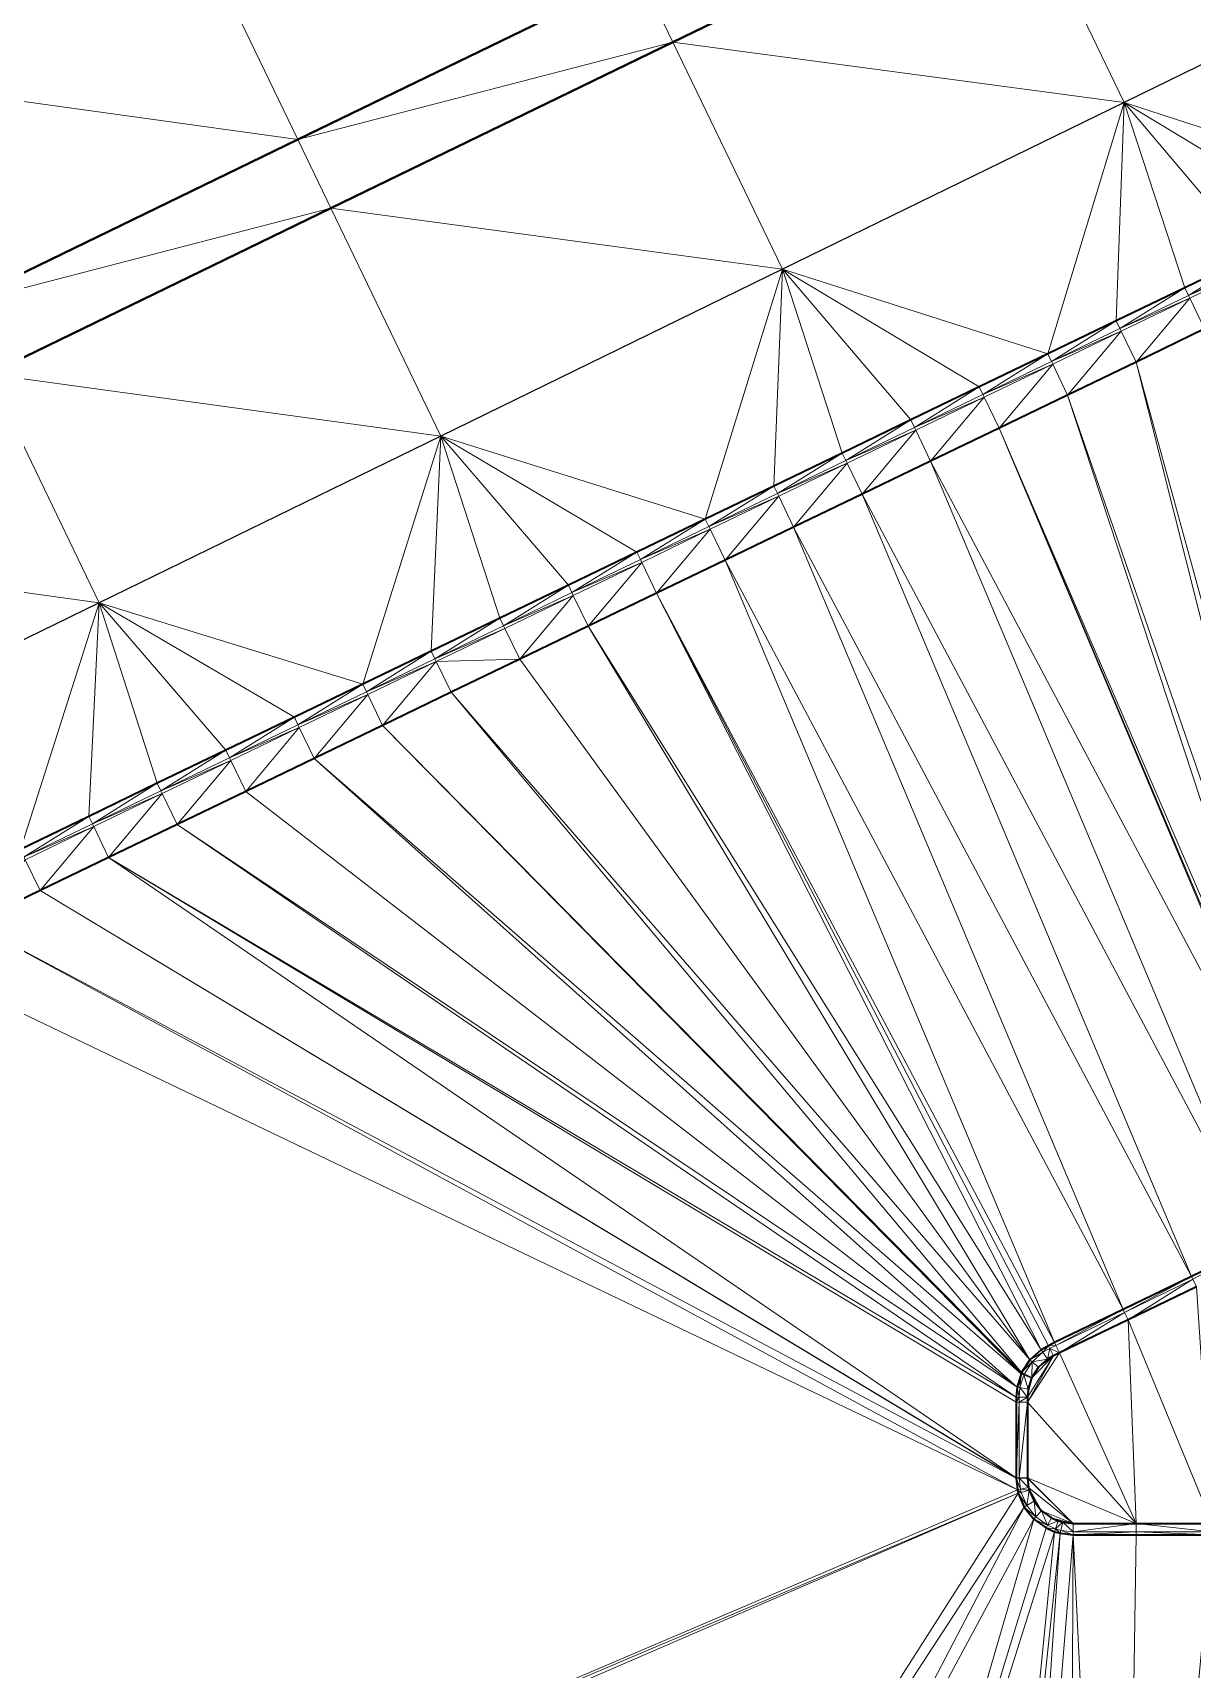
# Model space of a CAD drawing. Header units: metres. Extents: x 246428 to 246884, y 7418966 to 7419490.
# Drawn here: x 246635.7 to 246650.95, y 7419399.29 to 7419420.81 of the extents above; entities that cross this region are included whole.
import ezdxf

# ---------------------------------------------------------------- set-up
doc = ezdxf.new("R2010")
doc.units = ezdxf.units.M
doc.linetypes.add('blank name', pattern=[0])
doc.linetypes.add('HIDDEN', pattern=[9.525, 6.35, -3.175])
doc.layers.add('_12D_UNMAPPED', color=7, linetype='Continuous')
doc.layers.add('BATTER', color=250, linetype='HIDDEN', lineweight=25)
doc.layers.add('DRAINAGE_SWALE', color=7, linetype='CHANNEL_DASHDOT_X4', lineweight=40)
for name, color, linetype, lineweight, true_color in [('KERB_BACK', 7, 'Continuous', 35, 0x5fd2ff), ('KERB_LINE', 7, 'Continuous', 18, 0xb9b9b9), ('KERB_LIP', 7, 'Continuous', 35, 0x5fd2ff), ('KERB_TOP', 7, 'Continuous', 18, 0xb9b9b9)]:
    doc.layers.add(name, color=color, linetype=linetype, lineweight=lineweight, true_color=true_color)
doc.styles.get("Standard").update_dxf_attribs({"font": 'romans.shx', "width": 0.65})
doc.linetypes.add('CHANNEL_DASHDOT_X4', pattern='A,6,-1,1,-1,0.004,[">",Standard,S=4,R=0,X=0,Y=-1.7144],0.004,1,-1,6,-1,1,-1', length=20.008)

msp = doc.modelspace()

# ---------------------------------------------------------------- linework, layer by layer
at = {"layer": '_12D_UNMAPPED', "color": 3, "linetype": 'blank name', "lineweight": 0}
for points in [[(246522.217, 7419399.816, 31.478), (246641.933, 7419447.013, 33.763), (246641.933, 7419447.013, 33.763)], [(246632.8, 7419421.128, 33.545), (246637.304, 7419423.3, 33.62), (246633.235, 7419420.227, 33.535)], [(246637.304, 7419423.3, 33.62), (246637.738, 7419422.399, 33.61), (246633.235, 7419420.227, 33.535)], [(246643.682, 7419421.584, 32.856), (246648.615, 7419422.866, 32.954), (246644.117, 7419420.683, 32.876)], [(246644.117, 7419420.683, 32.876), (246648.615, 7419422.866, 32.954), (246650.05, 7419419.89, 33.78)], [(246648.615, 7419422.866, 32.954), (246654.067, 7419421.851, 33.848), (246650.05, 7419419.89, 33.78)], [(246633.235, 7419420.227, 33.535), (246637.738, 7419422.399, 33.61), (246639.184, 7419419.401, 32.778)], [(246639.184, 7419419.401, 32.778), (246637.738, 7419422.399, 33.61), (246643.682, 7419421.584, 32.856)], [(246654.067, 7419421.851, 33.848), (246653.549, 7419418.755, 33.92), (246650.05, 7419419.89, 33.78)], [(246639.184, 7419419.401, 32.778), (246643.682, 7419421.584, 32.856), (246644.117, 7419420.683, 32.876)], [(246639.618, 7419418.501, 32.798), (246639.184, 7419419.401, 32.778), (246644.117, 7419420.683, 32.876)], [(246639.618, 7419418.501, 32.798), (246644.117, 7419420.683, 32.876), (246645.557, 7419417.697, 33.705)], [(246644.117, 7419420.683, 32.876), (246650.05, 7419419.89, 33.78), (246645.557, 7419417.697, 33.705)], [(246633.235, 7419420.227, 33.535), (246639.184, 7419419.401, 32.778), (246634.686, 7419417.219, 32.7)], [(246650.05, 7419419.89, 33.78), (246649.046, 7419416.584, 33.86), (246645.557, 7419417.697, 33.705)], [(246649.947, 7419417.018, 33.872), (246649.046, 7419416.584, 33.86), (246650.05, 7419419.89, 33.78)], [(246650.847, 7419417.452, 33.884), (246649.947, 7419417.018, 33.872), (246650.05, 7419419.89, 33.78)], [(246651.748, 7419417.887, 33.896), (246650.847, 7419417.452, 33.884), (246650.05, 7419419.89, 33.78)], [(246653.549, 7419418.755, 33.92), (246652.649, 7419418.321, 33.908), (246650.05, 7419419.89, 33.78)], [(246652.649, 7419418.321, 33.908), (246651.748, 7419417.887, 33.896), (246650.05, 7419419.89, 33.78)], [(246634.686, 7419417.219, 32.7), (246639.184, 7419419.401, 32.778), (246639.618, 7419418.501, 32.798)], [(246634.686, 7419417.219, 32.7), (246639.618, 7419418.501, 32.798), (246635.12, 7419416.318, 32.72)], [(246635.12, 7419416.318, 32.72), (246639.618, 7419418.501, 32.798), (246641.064, 7419415.503, 33.63)], [(246641.064, 7419415.503, 33.63), (246639.618, 7419418.501, 32.798), (246645.557, 7419417.697, 33.705)], [(246651.748, 7419417.887, 33.896), (246650.895, 7419417.353, 33.884), (246650.847, 7419417.452, 33.884)], [(246651.796, 7419417.788, 33.896), (246650.895, 7419417.353, 33.884), (246651.748, 7419417.887, 33.896)], [(246651.796, 7419417.788, 33.896), (246651.813, 7419417.752, 33.746), (246650.895, 7419417.353, 33.884)], [(246651.813, 7419417.752, 33.746), (246650.912, 7419417.317, 33.734), (246650.895, 7419417.353, 33.884)], [(246651.813, 7419417.752, 33.746), (246651.108, 7419416.912, 33.759), (246650.912, 7419417.317, 33.734)], [(246644.542, 7419414.412, 33.799), (246641.064, 7419415.503, 33.63), (246645.557, 7419417.697, 33.705)], [(246645.443, 7419414.846, 33.811), (246644.542, 7419414.412, 33.799), (246645.557, 7419417.697, 33.705)], [(246646.344, 7419415.28, 33.823), (246645.443, 7419414.846, 33.811), (246645.557, 7419417.697, 33.705)], [(246647.244, 7419415.715, 33.835), (246646.344, 7419415.28, 33.823), (246645.557, 7419417.697, 33.705)], [(246649.046, 7419416.584, 33.86), (246648.145, 7419416.149, 33.848), (246645.557, 7419417.697, 33.705)], [(246648.145, 7419416.149, 33.848), (246647.244, 7419415.715, 33.835), (246645.557, 7419417.697, 33.705)], [(246650.847, 7419417.452, 33.884), (246649.994, 7419416.919, 33.872), (246649.947, 7419417.018, 33.872)], [(246650.895, 7419417.353, 33.884), (246649.994, 7419416.919, 33.872), (246650.847, 7419417.452, 33.884)], [(246650.895, 7419417.353, 33.884), (246650.912, 7419417.317, 33.734), (246649.994, 7419416.919, 33.872)], [(246650.912, 7419417.317, 33.734), (246650.012, 7419416.883, 33.722), (246649.994, 7419416.919, 33.872)], [(246650.912, 7419417.317, 33.734), (246650.207, 7419416.477, 33.747), (246650.012, 7419416.883, 33.722)], [(246651.108, 7419416.912, 33.759), (246650.207, 7419416.477, 33.747), (246650.912, 7419417.317, 33.734)], [(246649.947, 7419417.018, 33.872), (246649.094, 7419416.484, 33.86), (246649.046, 7419416.584, 33.86)], [(246649.994, 7419416.919, 33.872), (246649.094, 7419416.484, 33.86), (246649.947, 7419417.018, 33.872)], [(246649.994, 7419416.919, 33.872), (246650.012, 7419416.883, 33.722), (246649.094, 7419416.484, 33.86)], [(246650.012, 7419416.883, 33.722), (246649.111, 7419416.448, 33.71), (246649.094, 7419416.484, 33.86)], [(246650.012, 7419416.883, 33.722), (246649.306, 7419416.043, 33.735), (246649.111, 7419416.448, 33.71)], [(246650.207, 7419416.477, 33.747), (246649.306, 7419416.043, 33.735), (246650.012, 7419416.883, 33.722)], [(246651.108, 7419416.912, 33.759), (246653.246, 7419405.401, 33.914), (246650.207, 7419416.477, 33.747)], [(246649.046, 7419416.584, 33.86), (246648.193, 7419416.05, 33.848), (246648.145, 7419416.149, 33.848)], [(246649.094, 7419416.484, 33.86), (246648.193, 7419416.05, 33.848), (246649.046, 7419416.584, 33.86)], [(246649.094, 7419416.484, 33.86), (246649.111, 7419416.448, 33.71), (246648.193, 7419416.05, 33.848)], [(246649.111, 7419416.448, 33.71), (246648.21, 7419416.014, 33.698), (246648.193, 7419416.05, 33.848)], [(246649.111, 7419416.448, 33.71), (246648.406, 7419415.609, 33.723), (246648.21, 7419416.014, 33.698)], [(246649.306, 7419416.043, 33.735), (246648.406, 7419415.609, 33.723), (246649.111, 7419416.448, 33.71)], [(246650.207, 7419416.477, 33.747), (246652.997, 7419405.399, 33.909), (246649.306, 7419416.043, 33.735)], [(246653.246, 7419405.401, 33.914), (246652.997, 7419405.399, 33.909), (246650.207, 7419416.477, 33.747)], [(246630.622, 7419414.135, 32.642), (246635.12, 7419416.318, 32.72), (246636.571, 7419413.309, 33.555)], [(246635.12, 7419416.318, 32.72), (246641.064, 7419415.503, 33.63), (246636.571, 7419413.309, 33.555)], [(246648.145, 7419416.149, 33.848), (246647.292, 7419415.616, 33.835), (246647.244, 7419415.715, 33.835)], [(246648.193, 7419416.05, 33.848), (246647.292, 7419415.616, 33.835), (246648.145, 7419416.149, 33.848)], [(246648.193, 7419416.05, 33.848), (246648.21, 7419416.014, 33.698), (246647.292, 7419415.616, 33.835)], [(246648.21, 7419416.014, 33.698), (246647.309, 7419415.58, 33.685), (246647.292, 7419415.616, 33.835)], [(246648.21, 7419416.014, 33.698), (246647.505, 7419415.174, 33.71), (246647.309, 7419415.58, 33.685)], [(246648.406, 7419415.609, 33.723), (246647.505, 7419415.174, 33.71), (246648.21, 7419416.014, 33.698)], [(246649.306, 7419416.043, 33.735), (246652.821, 7419405.354, 33.906), (246648.406, 7419415.609, 33.723)], [(246652.997, 7419405.399, 33.909), (246652.821, 7419405.354, 33.906), (246649.306, 7419416.043, 33.735)], [(246647.244, 7419415.715, 33.835), (246646.391, 7419415.181, 33.823), (246646.344, 7419415.28, 33.823)], [(246647.292, 7419415.616, 33.835), (246646.391, 7419415.181, 33.823), (246647.244, 7419415.715, 33.835)], [(246647.292, 7419415.616, 33.835), (246647.309, 7419415.58, 33.685), (246646.391, 7419415.181, 33.823)], [(246647.309, 7419415.58, 33.685), (246646.409, 7419415.145, 33.673), (246646.391, 7419415.181, 33.823)], [(246647.309, 7419415.58, 33.685), (246646.604, 7419414.74, 33.698), (246646.409, 7419415.145, 33.673)], [(246647.505, 7419415.174, 33.71), (246646.604, 7419414.74, 33.698), (246647.309, 7419415.58, 33.685)], [(246648.406, 7419415.609, 33.723), (246652.739, 7419405.319, 33.905), (246647.505, 7419415.174, 33.71)], [(246652.758, 7419405.328, 33.905), (246652.739, 7419405.319, 33.905), (246648.406, 7419415.609, 33.723)], [(246652.821, 7419405.354, 33.906), (246652.758, 7419405.328, 33.905), (246648.406, 7419415.609, 33.723)], [(246641.064, 7419415.503, 33.63), (246640.038, 7419412.24, 33.739), (246636.571, 7419413.309, 33.555)], [(246640.939, 7419412.674, 33.751), (246640.038, 7419412.24, 33.739), (246641.064, 7419415.503, 33.63)], [(246640.939, 7419412.674, 33.751), (246641.064, 7419415.503, 33.63), (246641.84, 7419413.109, 33.763)], [(246641.064, 7419415.503, 33.63), (246642.741, 7419413.543, 33.775), (246641.84, 7419413.109, 33.763)], [(246641.064, 7419415.503, 33.63), (246644.542, 7419414.412, 33.799), (246643.641, 7419413.977, 33.787)], [(246641.064, 7419415.503, 33.63), (246643.641, 7419413.977, 33.787), (246642.741, 7419413.543, 33.775)], [(246646.344, 7419415.28, 33.823), (246645.491, 7419414.747, 33.811), (246645.443, 7419414.846, 33.811)], [(246646.391, 7419415.181, 33.823), (246645.491, 7419414.747, 33.811), (246646.344, 7419415.28, 33.823)], [(246646.391, 7419415.181, 33.823), (246646.409, 7419415.145, 33.673), (246645.491, 7419414.747, 33.811)], [(246646.409, 7419415.145, 33.673), (246645.508, 7419414.711, 33.661), (246645.491, 7419414.747, 33.811)], [(246646.409, 7419415.145, 33.673), (246645.703, 7419414.306, 33.686), (246645.508, 7419414.711, 33.661)], [(246646.604, 7419414.74, 33.698), (246645.703, 7419414.306, 33.686), (246646.409, 7419415.145, 33.673)], [(246647.505, 7419415.174, 33.71), (246651.838, 7419404.885, 33.893), (246646.604, 7419414.74, 33.698)], [(246652.739, 7419405.319, 33.905), (246651.838, 7419404.885, 33.893), (246647.505, 7419415.174, 33.71)], [(246652.739, 7419405.319, 33.905), (246652.739, 7419405.319, 33.905), (246647.505, 7419415.174, 33.71)], [(246645.443, 7419414.846, 33.811), (246644.59, 7419414.313, 33.799), (246644.542, 7419414.412, 33.799)], [(246645.491, 7419414.747, 33.811), (246644.59, 7419414.313, 33.799), (246645.443, 7419414.846, 33.811)], [(246645.491, 7419414.747, 33.811), (246645.508, 7419414.711, 33.661), (246644.59, 7419414.313, 33.799)], [(246645.508, 7419414.711, 33.661), (246644.607, 7419414.277, 33.649), (246644.59, 7419414.313, 33.799)], [(246645.508, 7419414.711, 33.661), (246644.803, 7419413.871, 33.674), (246644.607, 7419414.277, 33.649)], [(246645.703, 7419414.306, 33.686), (246644.803, 7419413.871, 33.674), (246645.508, 7419414.711, 33.661)], [(246646.604, 7419414.74, 33.698), (246650.937, 7419404.451, 33.88), (246645.703, 7419414.306, 33.686)], [(246651.838, 7419404.885, 33.893), (246650.937, 7419404.451, 33.88), (246646.604, 7419414.74, 33.698)], [(246644.542, 7419414.412, 33.799), (246643.689, 7419413.878, 33.787), (246643.641, 7419413.977, 33.787)], [(246644.59, 7419414.313, 33.799), (246643.689, 7419413.878, 33.787), (246644.542, 7419414.412, 33.799)], [(246644.59, 7419414.313, 33.799), (246644.607, 7419414.277, 33.649), (246643.689, 7419413.878, 33.787)], [(246644.607, 7419414.277, 33.649), (246643.707, 7419413.842, 33.637), (246643.689, 7419413.878, 33.787)], [(246644.607, 7419414.277, 33.649), (246643.902, 7419413.437, 33.662), (246643.707, 7419413.842, 33.637)], [(246644.803, 7419413.871, 33.674), (246643.902, 7419413.437, 33.662), (246644.607, 7419414.277, 33.649)], [(246645.703, 7419414.306, 33.686), (246650.036, 7419404.016, 33.868), (246644.803, 7419413.871, 33.674)], [(246650.937, 7419404.451, 33.88), (246650.036, 7419404.016, 33.868), (246645.703, 7419414.306, 33.686)], [(246630.622, 7419414.135, 32.642), (246636.571, 7419413.309, 33.555), (246632.078, 7419411.116, 33.48)], [(246643.641, 7419413.977, 33.787), (246642.788, 7419413.444, 33.775), (246642.741, 7419413.543, 33.775)], [(246643.689, 7419413.878, 33.787), (246642.788, 7419413.444, 33.775), (246643.641, 7419413.977, 33.787)], [(246643.689, 7419413.878, 33.787), (246643.707, 7419413.842, 33.637), (246642.788, 7419413.444, 33.775)], [(246643.707, 7419413.842, 33.637), (246642.806, 7419413.408, 33.625), (246642.788, 7419413.444, 33.775)], [(246643.707, 7419413.842, 33.637), (246643.001, 7419413.002, 33.65), (246642.806, 7419413.408, 33.625)], [(246643.902, 7419413.437, 33.662), (246643.001, 7419413.002, 33.65), (246643.707, 7419413.842, 33.637)], [(246644.803, 7419413.871, 33.674), (246649.136, 7419403.582, 33.856), (246643.902, 7419413.437, 33.662)], [(246650.036, 7419404.016, 33.868), (246649.136, 7419403.582, 33.856), (246644.803, 7419413.871, 33.674)], [(246642.741, 7419413.543, 33.775), (246641.888, 7419413.009, 33.763), (246641.84, 7419413.109, 33.763)], [(246642.788, 7419413.444, 33.775), (246641.888, 7419413.009, 33.763), (246642.741, 7419413.543, 33.775)], [(246642.788, 7419413.444, 33.775), (246642.806, 7419413.408, 33.625), (246641.888, 7419413.009, 33.763)], [(246643.902, 7419413.437, 33.662), (246648.959, 7419403.488, 33.855), (246643.001, 7419413.002, 33.65)], [(246649.054, 7419403.542, 33.855), (246648.959, 7419403.488, 33.855), (246643.902, 7419413.437, 33.662)], [(246649.136, 7419403.582, 33.856), (246649.054, 7419403.542, 33.855), (246643.902, 7419413.437, 33.662)], [(246636.571, 7419413.309, 33.555), (246635.535, 7419410.068, 33.678), (246632.078, 7419411.116, 33.48)], [(246636.436, 7419410.502, 33.69), (246635.535, 7419410.068, 33.678), (246636.571, 7419413.309, 33.555)], [(246637.336, 7419410.937, 33.702), (246636.436, 7419410.502, 33.69), (246636.571, 7419413.309, 33.555)], [(246638.237, 7419411.371, 33.715), (246637.336, 7419410.937, 33.702), (246636.571, 7419413.309, 33.555)], [(246640.038, 7419412.24, 33.739), (246639.138, 7419411.805, 33.727), (246636.571, 7419413.309, 33.555)], [(246639.138, 7419411.805, 33.727), (246638.237, 7419411.371, 33.715), (246636.571, 7419413.309, 33.555)], [(246642.806, 7419413.408, 33.625), (246641.905, 7419412.973, 33.613), (246641.888, 7419413.009, 33.763)], [(246642.806, 7419413.408, 33.625), (246642.101, 7419412.568, 33.638), (246641.905, 7419412.973, 33.613)], [(246643.001, 7419413.002, 33.65), (246642.101, 7419412.568, 33.638), (246642.806, 7419413.408, 33.625)], [(246640.987, 7419412.575, 33.751), (246640.939, 7419412.674, 33.751), (246641.84, 7419413.109, 33.763)], [(246641.888, 7419413.009, 33.763), (246640.987, 7419412.575, 33.751), (246641.84, 7419413.109, 33.763)], [(246641.905, 7419412.973, 33.613), (246640.987, 7419412.575, 33.751), (246641.888, 7419413.009, 33.763)], [(246643.001, 7419413.002, 33.65), (246648.81, 7419403.355, 33.853), (246642.101, 7419412.568, 33.638)], [(246648.959, 7419403.488, 33.855), (246648.81, 7419403.355, 33.853), (246643.001, 7419413.002, 33.65)], [(246641.004, 7419412.539, 33.601), (246640.987, 7419412.575, 33.751), (246641.905, 7419412.973, 33.613)], [(246642.101, 7419412.568, 33.638), (246641.004, 7419412.539, 33.601), (246641.905, 7419412.973, 33.613)], [(246640.939, 7419412.674, 33.751), (246640.086, 7419412.141, 33.739), (246640.038, 7419412.24, 33.739)], [(246640.987, 7419412.575, 33.751), (246640.086, 7419412.141, 33.739), (246640.939, 7419412.674, 33.751)], [(246640.987, 7419412.575, 33.751), (246641.004, 7419412.539, 33.601), (246640.086, 7419412.141, 33.739)], [(246641.2, 7419412.134, 33.626), (246641.004, 7419412.539, 33.601), (246642.101, 7419412.568, 33.638)], [(246648.81, 7419403.355, 33.853), (246641.2, 7419412.134, 33.626), (246642.101, 7419412.568, 33.638)], [(246641.004, 7419412.539, 33.601), (246640.104, 7419412.105, 33.589), (246640.086, 7419412.141, 33.739)], [(246641.004, 7419412.539, 33.601), (246640.299, 7419411.699, 33.614), (246640.104, 7419412.105, 33.589)], [(246641.2, 7419412.134, 33.626), (246640.299, 7419411.699, 33.614), (246641.004, 7419412.539, 33.601)], [(246640.038, 7419412.24, 33.739), (246639.186, 7419411.706, 33.727), (246639.138, 7419411.805, 33.727)], [(246640.086, 7419412.141, 33.739), (246639.186, 7419411.706, 33.727), (246640.038, 7419412.24, 33.739)], [(246640.086, 7419412.141, 33.739), (246640.104, 7419412.105, 33.589), (246639.186, 7419411.706, 33.727)], [(246641.2, 7419412.134, 33.626), (246648.702, 7419403.188, 33.852), (246640.299, 7419411.699, 33.614)], [(246641.2, 7419412.134, 33.626), (246648.81, 7419403.355, 33.853), (246648.702, 7419403.188, 33.852)], [(246640.104, 7419412.105, 33.589), (246639.203, 7419411.67, 33.577), (246639.186, 7419411.706, 33.727)], [(246640.104, 7419412.105, 33.589), (246639.398, 7419411.265, 33.602), (246639.203, 7419411.67, 33.577)], [(246640.299, 7419411.699, 33.614), (246639.398, 7419411.265, 33.602), (246640.104, 7419412.105, 33.589)], [(246639.138, 7419411.805, 33.727), (246638.285, 7419411.272, 33.715), (246638.237, 7419411.371, 33.715)], [(246639.186, 7419411.706, 33.727), (246638.285, 7419411.272, 33.715), (246639.138, 7419411.805, 33.727)], [(246639.186, 7419411.706, 33.727), (246639.203, 7419411.67, 33.577), (246638.285, 7419411.272, 33.715)], [(246640.299, 7419411.699, 33.614), (246648.695, 7419403.174, 33.852), (246639.398, 7419411.265, 33.602)], [(246648.702, 7419403.188, 33.852), (246648.695, 7419403.174, 33.852), (246640.299, 7419411.699, 33.614)], [(246639.203, 7419411.67, 33.577), (246638.302, 7419411.236, 33.565), (246638.285, 7419411.272, 33.715)], [(246639.203, 7419411.67, 33.577), (246638.498, 7419410.831, 33.59), (246638.302, 7419411.236, 33.565)], [(246639.398, 7419411.265, 33.602), (246638.498, 7419410.831, 33.59), (246639.203, 7419411.67, 33.577)], [(246638.237, 7419411.371, 33.715), (246637.384, 7419410.838, 33.702), (246637.336, 7419410.937, 33.702)], [(246638.285, 7419411.272, 33.715), (246637.384, 7419410.838, 33.702), (246638.237, 7419411.371, 33.715)], [(246638.285, 7419411.272, 33.715), (246638.302, 7419411.236, 33.565), (246637.384, 7419410.838, 33.702)], [(246639.398, 7419411.265, 33.602), (246648.641, 7419402.998, 33.853), (246638.498, 7419410.831, 33.59)], [(246648.695, 7419403.174, 33.852), (246648.641, 7419402.998, 33.853), (246639.398, 7419411.265, 33.602)], [(246638.302, 7419411.236, 33.565), (246637.401, 7419410.802, 33.552), (246637.384, 7419410.838, 33.702)], [(246638.302, 7419411.236, 33.565), (246637.597, 7419410.396, 33.577), (246637.401, 7419410.802, 33.552)], [(246638.498, 7419410.831, 33.59), (246637.597, 7419410.396, 33.577), (246638.302, 7419411.236, 33.565)], [(246637.336, 7419410.937, 33.702), (246636.483, 7419410.403, 33.69), (246636.436, 7419410.502, 33.69)], [(246637.384, 7419410.838, 33.702), (246636.483, 7419410.403, 33.69), (246637.336, 7419410.937, 33.702)], [(246637.384, 7419410.838, 33.702), (246637.401, 7419410.802, 33.552), (246636.483, 7419410.403, 33.69)], [(246638.498, 7419410.831, 33.59), (246648.641, 7419402.998, 33.853), (246637.597, 7419410.396, 33.577)], [(246637.401, 7419410.802, 33.552), (246636.501, 7419410.367, 33.54), (246636.483, 7419410.403, 33.69)], [(246637.401, 7419410.802, 33.552), (246636.696, 7419409.962, 33.565), (246636.501, 7419410.367, 33.54)], [(246637.597, 7419410.396, 33.577), (246636.696, 7419409.962, 33.565), (246637.401, 7419410.802, 33.552)], [(246636.436, 7419410.502, 33.69), (246635.583, 7419409.969, 33.678), (246635.535, 7419410.068, 33.678)], [(246636.483, 7419410.403, 33.69), (246635.583, 7419409.969, 33.678), (246636.436, 7419410.502, 33.69)], [(246636.483, 7419410.403, 33.69), (246636.501, 7419410.367, 33.54), (246635.583, 7419409.969, 33.678)], [(246637.597, 7419410.396, 33.577), (246648.629, 7419402.867, 33.854), (246636.696, 7419409.962, 33.565)], [(246648.641, 7419402.998, 33.853), (246648.629, 7419402.867, 33.854), (246637.597, 7419410.396, 33.577)], [(246636.501, 7419410.367, 33.54), (246635.6, 7419409.933, 33.528), (246635.583, 7419409.969, 33.678)], [(246636.501, 7419410.367, 33.54), (246635.795, 7419409.527, 33.553), (246635.6, 7419409.933, 33.528)], [(246636.696, 7419409.962, 33.565), (246635.795, 7419409.527, 33.553), (246636.501, 7419410.367, 33.54)], [(246635.795, 7419409.527, 33.553), (246634.895, 7419409.093, 33.541), (246635.6, 7419409.933, 33.528)], [(246636.696, 7419409.962, 33.565), (246648.629, 7419401.805, 33.865), (246635.795, 7419409.527, 33.553)], [(246648.629, 7419402.867, 33.854), (246648.629, 7419402.799, 33.855), (246636.696, 7419409.962, 33.565)], [(246648.629, 7419402.799, 33.855), (246648.629, 7419401.805, 33.865), (246636.696, 7419409.962, 33.565)], [(246635.795, 7419409.527, 33.553), (246648.63, 7419401.799, 33.865), (246634.895, 7419409.093, 33.541)], [(246648.629, 7419401.805, 33.865), (246648.63, 7419401.799, 33.865), (246635.795, 7419409.527, 33.553)], [(246634.895, 7419409.093, 33.541), (246648.647, 7419401.646, 33.867), (246633.994, 7419408.659, 33.529)], [(246648.63, 7419401.799, 33.865), (246648.647, 7419401.646, 33.867), (246634.895, 7419409.093, 33.541)], [(246648.647, 7419401.646, 33.867), (246630.292, 7419393.816, 33.61), (246633.994, 7419408.659, 33.529)], [(246650.937, 7419404.451, 33.88), (246651.838, 7419404.885, 33.893), (246650.954, 7419404.415, 34.03)], [(246650.036, 7419404.016, 33.868), (246650.937, 7419404.451, 33.88), (246650.054, 7419403.98, 34.018)], [(246650.937, 7419404.451, 33.88), (246650.954, 7419404.415, 34.03), (246650.054, 7419403.98, 34.018)], [(246650.054, 7419403.98, 34.018), (246650.954, 7419404.415, 34.03), (246650.102, 7419403.881, 34.018)], [(246650.954, 7419404.415, 34.03), (246651.002, 7419404.316, 34.03), (246650.102, 7419403.881, 34.018)], [(246650.102, 7419403.881, 34.018), (246651.002, 7419404.316, 34.03), (246651.208, 7419401.205, 34.069)], [(246649.136, 7419403.582, 33.856), (246650.036, 7419404.016, 33.868), (246649.153, 7419403.546, 34.006)], [(246650.036, 7419404.016, 33.868), (246650.054, 7419403.98, 34.018), (246649.153, 7419403.546, 34.006)], [(246649.153, 7419403.546, 34.006), (246650.054, 7419403.98, 34.018), (246649.201, 7419403.447, 34.006)], [(246650.054, 7419403.98, 34.018), (246650.102, 7419403.881, 34.018), (246649.201, 7419403.447, 34.006)], [(246649.201, 7419403.447, 34.006), (246650.102, 7419403.881, 34.018), (246650.208, 7419401.205, 34.051)], [(246650.208, 7419401.205, 34.051), (246650.102, 7419403.881, 34.018), (246651.208, 7419401.205, 34.069)], [(246648.959, 7419403.488, 33.855), (246649.054, 7419403.542, 33.855), (246648.982, 7419403.455, 34.005)], [(246649.054, 7419403.542, 33.855), (246649.071, 7419403.506, 34.005), (246648.982, 7419403.455, 34.005)], [(246649.054, 7419403.542, 33.855), (246649.136, 7419403.582, 33.856), (246649.153, 7419403.546, 34.006)], [(246649.054, 7419403.542, 33.855), (246649.153, 7419403.546, 34.006), (246649.071, 7419403.506, 34.005)], [(246649.071, 7419403.506, 34.005), (246649.153, 7419403.546, 34.006), (246649.201, 7419403.447, 34.006)], [(246648.702, 7419403.188, 33.852), (246648.81, 7419403.355, 33.853), (246648.841, 7419403.329, 34.003)], [(246648.702, 7419403.188, 33.852), (246648.841, 7419403.329, 34.003), (246648.738, 7419403.171, 34.002)], [(246648.738, 7419403.171, 34.002), (246648.841, 7419403.329, 34.003), (246648.837, 7419403.124, 34.002)], [(246649.119, 7419403.407, 34.005), (246649.201, 7419403.447, 34.006), (246648.779, 7419402.799, 34.005)], [(246648.779, 7419402.799, 34.005), (246649.201, 7419403.447, 34.006), (246650.208, 7419401.205, 34.051)], [(246648.779, 7419402.867, 34.004), (246649.119, 7419403.407, 34.005), (246648.779, 7419402.799, 34.005)], [(246648.832, 7419403.113, 34.002), (246649.119, 7419403.407, 34.005), (246648.779, 7419402.867, 34.004)], [(246648.81, 7419403.355, 33.853), (246648.959, 7419403.488, 33.855), (246648.982, 7419403.455, 34.005)], [(246648.81, 7419403.355, 33.853), (246648.982, 7419403.455, 34.005), (246648.841, 7419403.329, 34.003)], [(246648.924, 7419403.258, 34.003), (246649.119, 7419403.407, 34.005), (246648.832, 7419403.113, 34.002)], [(246648.841, 7419403.329, 34.003), (246648.924, 7419403.258, 34.003), (246648.837, 7419403.124, 34.002)], [(246648.841, 7419403.329, 34.003), (246648.982, 7419403.455, 34.005), (246649.043, 7419403.364, 34.005)], [(246648.841, 7419403.329, 34.003), (246649.043, 7419403.364, 34.005), (246648.924, 7419403.258, 34.003)], [(246649.043, 7419403.364, 34.005), (246649.119, 7419403.407, 34.005), (246648.924, 7419403.258, 34.003)], [(246648.982, 7419403.455, 34.005), (246649.071, 7419403.506, 34.005), (246649.043, 7419403.364, 34.005)], [(246649.071, 7419403.506, 34.005), (246649.119, 7419403.407, 34.005), (246649.043, 7419403.364, 34.005)], [(246649.071, 7419403.506, 34.005), (246649.201, 7419403.447, 34.006), (246649.119, 7419403.407, 34.005)], [(246648.641, 7419402.998, 33.853), (246648.695, 7419403.174, 33.852), (246648.68, 7419402.991, 34.003)], [(246648.695, 7419403.174, 33.852), (246648.732, 7419403.158, 34.002), (246648.68, 7419402.991, 34.003)], [(246648.68, 7419402.991, 34.003), (246648.732, 7419403.158, 34.002), (246648.789, 7419402.972, 34.003)], [(246648.695, 7419403.174, 33.852), (246648.702, 7419403.188, 33.852), (246648.738, 7419403.171, 34.002)], [(246648.695, 7419403.174, 33.852), (246648.738, 7419403.171, 34.002), (246648.732, 7419403.158, 34.002)], [(246648.732, 7419403.158, 34.002), (246648.738, 7419403.171, 34.002), (246648.837, 7419403.124, 34.002)], [(246648.732, 7419403.158, 34.002), (246648.837, 7419403.124, 34.002), (246648.832, 7419403.113, 34.002)], [(246648.732, 7419403.158, 34.002), (246648.832, 7419403.113, 34.002), (246648.789, 7419402.972, 34.003)], [(246648.789, 7419402.972, 34.003), (246648.832, 7419403.113, 34.002), (246648.779, 7419402.867, 34.004)], [(246648.837, 7419403.124, 34.002), (246648.924, 7419403.258, 34.003), (246648.832, 7419403.113, 34.002)], [(246648.629, 7419402.867, 33.854), (246648.641, 7419402.998, 33.853), (246648.669, 7419402.867, 34.004)], [(246648.629, 7419402.799, 33.855), (246648.629, 7419402.867, 33.854), (246648.669, 7419402.867, 34.004)], [(246648.629, 7419402.799, 33.855), (246648.669, 7419402.867, 34.004), (246648.669, 7419402.799, 34.005)], [(246648.641, 7419402.998, 33.853), (246648.68, 7419402.991, 34.003), (246648.669, 7419402.867, 34.004)], [(246648.669, 7419402.867, 34.004), (246648.68, 7419402.991, 34.003), (246648.779, 7419402.867, 34.004)], [(246648.669, 7419402.799, 34.005), (246648.779, 7419402.867, 34.004), (246648.779, 7419402.799, 34.005)], [(246648.669, 7419402.799, 34.005), (246648.669, 7419402.867, 34.004), (246648.779, 7419402.867, 34.004)], [(246648.68, 7419402.991, 34.003), (246648.789, 7419402.972, 34.003), (246648.779, 7419402.867, 34.004)], [(246648.629, 7419401.805, 33.865), (246648.629, 7419402.799, 33.855), (246648.669, 7419402.799, 34.005)], [(246648.629, 7419401.805, 33.865), (246648.669, 7419402.799, 34.005), (246648.669, 7419401.805, 34.015)], [(246648.669, 7419401.805, 34.015), (246648.779, 7419402.799, 34.005), (246648.779, 7419401.805, 34.015)], [(246648.669, 7419401.805, 34.015), (246648.669, 7419402.799, 34.005), (246648.779, 7419402.799, 34.005)], [(246648.779, 7419401.805, 34.015), (246648.779, 7419402.799, 34.005), (246650.208, 7419401.205, 34.051)], [(246648.63, 7419401.799, 33.865), (246648.629, 7419401.805, 33.865), (246648.669, 7419401.805, 34.015)], [(246648.63, 7419401.799, 33.865), (246648.669, 7419401.805, 34.015), (246648.67, 7419401.799, 34.015)], [(246648.63, 7419401.799, 33.865), (246648.67, 7419401.799, 34.015), (246648.686, 7419401.655, 34.017)], [(246648.647, 7419401.646, 33.867), (246648.63, 7419401.799, 33.865), (246648.686, 7419401.655, 34.017)], [(246648.669, 7419401.805, 34.015), (246648.779, 7419401.805, 34.015), (246648.78, 7419401.8, 34.015)], [(246648.67, 7419401.799, 34.015), (246648.669, 7419401.805, 34.015), (246648.78, 7419401.8, 34.015)], [(246648.67, 7419401.799, 34.015), (246648.78, 7419401.8, 34.015), (246648.793, 7419401.678, 34.017)], [(246648.686, 7419401.655, 34.017), (246648.67, 7419401.799, 34.015), (246648.793, 7419401.678, 34.017)], [(246649.379, 7419401.205, 34.036), (246648.779, 7419401.805, 34.015), (246650.208, 7419401.205, 34.051)], [(246648.78, 7419401.8, 34.015), (246648.779, 7419401.805, 34.015), (246649.379, 7419401.205, 34.036)], [(246648.793, 7419401.678, 34.017), (246648.78, 7419401.8, 34.015), (246649.379, 7419401.205, 34.036)], [(246630.292, 7419393.816, 33.61), (246648.647, 7419401.646, 33.867), (246648.658, 7419401.601, 33.868)], [(246630.362, 7419393.691, 33.612), (246630.292, 7419393.816, 33.61), (246648.658, 7419401.601, 33.868)], [(246640.008, 7419388.04, 33.845), (246630.362, 7419393.691, 33.612), (246648.658, 7419401.601, 33.868)], [(246640.008, 7419388.04, 33.845), (246648.658, 7419401.601, 33.868), (246648.737, 7419401.418, 33.871)], [(246648.647, 7419401.646, 33.867), (246648.686, 7419401.655, 34.017), (246648.696, 7419401.612, 34.018)], [(246648.658, 7419401.601, 33.868), (246648.647, 7419401.646, 33.867), (246648.696, 7419401.612, 34.018)], [(246648.658, 7419401.601, 33.868), (246648.696, 7419401.612, 34.018), (246648.771, 7419401.439, 34.021)], [(246648.737, 7419401.418, 33.871), (246648.658, 7419401.601, 33.868), (246648.771, 7419401.439, 34.021)], [(246648.686, 7419401.655, 34.017), (246648.793, 7419401.678, 34.017), (246648.802, 7419401.642, 34.018)], [(246648.696, 7419401.612, 34.018), (246648.686, 7419401.655, 34.017), (246648.802, 7419401.642, 34.018)], [(246648.771, 7419401.439, 34.021), (246648.696, 7419401.612, 34.018), (246648.802, 7419401.642, 34.018)], [(246648.771, 7419401.439, 34.021), (246648.802, 7419401.642, 34.018), (246648.865, 7419401.496, 34.021)], [(246648.965, 7419401.371, 34.025), (246648.793, 7419401.678, 34.017), (246649.379, 7419401.205, 34.036)], [(246648.802, 7419401.642, 34.018), (246648.793, 7419401.678, 34.017), (246648.865, 7419401.496, 34.021)], [(246648.865, 7419401.496, 34.021), (246648.793, 7419401.678, 34.017), (246648.965, 7419401.371, 34.025)], [(246641.752, 7419388.044, 33.877), (246640.008, 7419388.04, 33.845), (246648.737, 7419401.418, 33.871)], [(246641.752, 7419388.044, 33.877), (246648.737, 7419401.418, 33.871), (246648.862, 7419401.263, 33.875)], [(246648.737, 7419401.418, 33.871), (246648.771, 7419401.439, 34.021), (246648.889, 7419401.292, 34.025)], [(246648.862, 7419401.263, 33.875), (246648.737, 7419401.418, 33.871), (246648.889, 7419401.292, 34.025)], [(246648.889, 7419401.292, 34.025), (246648.771, 7419401.439, 34.021), (246648.865, 7419401.496, 34.021)], [(246648.889, 7419401.292, 34.025), (246648.865, 7419401.496, 34.021), (246648.965, 7419401.371, 34.025)], [(246649.042, 7419401.181, 34.029), (246648.889, 7419401.292, 34.025), (246648.965, 7419401.371, 34.025)], [(246649.042, 7419401.181, 34.029), (246648.965, 7419401.371, 34.025), (246649.094, 7419401.277, 34.029)], [(246649.094, 7419401.277, 34.029), (246648.965, 7419401.371, 34.025), (246649.379, 7419401.205, 34.036)], [(246645.008, 7419388.05, 33.936), (246641.752, 7419388.044, 33.877), (246648.862, 7419401.263, 33.875)], [(246645.008, 7419388.05, 33.936), (246648.862, 7419401.263, 33.875), (246649.023, 7419401.145, 33.879)], [(246645.008, 7419388.05, 33.936), (246645.008, 7419388.05, 33.936), (246649.023, 7419401.145, 33.879)], [(246645.008, 7419388.05, 33.936), (246649.023, 7419401.145, 33.879), (246649.135, 7419401.096, 33.881)], [(246648.862, 7419401.263, 33.875), (246648.889, 7419401.292, 34.025), (246649.042, 7419401.181, 34.029)], [(246649.023, 7419401.145, 33.879), (246648.862, 7419401.263, 33.875), (246649.042, 7419401.181, 34.029)], [(246649.023, 7419401.145, 33.879), (246649.042, 7419401.181, 34.029), (246649.148, 7419401.134, 34.031)], [(246649.135, 7419401.096, 33.881), (246649.023, 7419401.145, 33.879), (246649.148, 7419401.134, 34.031)], [(246649.042, 7419401.181, 34.029), (246649.094, 7419401.277, 34.029), (246649.184, 7419401.238, 34.031)], [(246649.148, 7419401.134, 34.031), (246649.042, 7419401.181, 34.029), (246649.184, 7419401.238, 34.031)], [(246649.184, 7419401.238, 34.031), (246649.094, 7419401.277, 34.029), (246649.379, 7419401.205, 34.036)], [(246649.148, 7419401.134, 34.031), (246649.184, 7419401.238, 34.031), (246649.243, 7419401.221, 34.033)], [(246649.218, 7419401.114, 34.033), (246649.148, 7419401.134, 34.031), (246649.243, 7419401.221, 34.033)], [(246649.243, 7419401.221, 34.033), (246649.184, 7419401.238, 34.031), (246649.379, 7419401.205, 34.036)], [(246649.379, 7419401.095, 34.036), (246649.218, 7419401.114, 34.033), (246649.243, 7419401.221, 34.033)], [(246649.379, 7419401.095, 34.036), (246649.243, 7419401.221, 34.033), (246649.379, 7419401.205, 34.036)], [(246650.208, 7419401.095, 34.051), (246649.379, 7419401.095, 34.036), (246650.208, 7419401.205, 34.051)], [(246649.379, 7419401.095, 34.036), (246649.379, 7419401.205, 34.036), (246650.208, 7419401.205, 34.051)], [(246651.208, 7419401.095, 34.069), (246650.208, 7419401.095, 34.051), (246650.208, 7419401.205, 34.051)], [(246651.208, 7419401.095, 34.069), (246650.208, 7419401.205, 34.051), (246651.208, 7419401.205, 34.069)], [(246647.835, 7419388.055, 33.988), (246645.008, 7419388.05, 33.936), (246649.135, 7419401.096, 33.881)], [(246647.835, 7419388.055, 33.988), (246649.135, 7419401.096, 33.881), (246649.209, 7419401.075, 33.883)], [(246648.314, 7419388.055, 33.997), (246647.835, 7419388.055, 33.988), (246649.209, 7419401.075, 33.883)], [(246648.314, 7419388.055, 33.997), (246649.209, 7419401.075, 33.883), (246649.379, 7419401.055, 33.886)], [(246649.314, 7419388.055, 34.015), (246648.314, 7419388.055, 33.997), (246649.379, 7419401.055, 33.886)], [(246649.209, 7419401.075, 33.883), (246649.135, 7419401.096, 33.881), (246649.148, 7419401.134, 34.031)], [(246649.209, 7419401.075, 33.883), (246649.148, 7419401.134, 34.031), (246649.218, 7419401.114, 34.033)], [(246649.379, 7419401.055, 33.886), (246649.209, 7419401.075, 33.883), (246649.218, 7419401.114, 34.033)], [(246649.379, 7419401.055, 33.886), (246649.218, 7419401.114, 34.033), (246649.379, 7419401.095, 34.036)], [(246650.008, 7419388.056, 34.027), (246649.314, 7419388.055, 34.015), (246649.379, 7419401.055, 33.886)], [(246650.208, 7419401.055, 33.901), (246649.379, 7419401.055, 33.886), (246650.208, 7419401.095, 34.051)], [(246649.379, 7419401.055, 33.886), (246649.379, 7419401.095, 34.036), (246650.208, 7419401.095, 34.051)], [(246650.008, 7419388.056, 34.027), (246649.379, 7419401.055, 33.886), (246650.208, 7419401.055, 33.901)], [(246653.179, 7419388.285, 34.088), (246650.008, 7419388.056, 34.027), (246651.208, 7419401.055, 33.919)], [(246651.208, 7419401.055, 33.919), (246650.008, 7419388.056, 34.027), (246650.208, 7419401.055, 33.901)], [(246651.208, 7419401.055, 33.919), (246650.208, 7419401.055, 33.901), (246650.208, 7419401.095, 34.051)], [(246651.208, 7419401.055, 33.919), (246650.208, 7419401.095, 34.051), (246651.208, 7419401.095, 34.069)]]:
    msp.add_3dface(points, dxfattribs=at)
at = {"layer": 'BATTER'}
msp.add_polyline3d([(246686.704, 7419433.2, 34.343), (246684.621, 7419432.896, 34.296), (246682.545, 7419432.537, 34.252), (246680.48, 7419432.123, 34.211), (246678.427, 7419431.656, 34.173), (246676.386, 7419431.134, 34.138), (246674.361, 7419430.559, 34.106), (246672.352, 7419429.931, 34.076), (246670.361, 7419429.251, 34.05), (246668.389, 7419428.518, 34.026), (246666.439, 7419427.735, 34.005), (246664.51, 7419426.901, 33.987), (246662.606, 7419426.018, 33.972), (246660.721, 7419425.1, 33.956), (246658.839, 7419424.181, 33.929), (246657.825, 7419423.686, 33.91), (246654.544, 7419422.084, 33.855), (246654.067, 7419421.851, 33.848), (246654.067, 7419421.851, 33.848), (246650.05, 7419419.89, 33.78), (246645.557, 7419417.697, 33.705), (246641.064, 7419415.503, 33.63), (246636.571, 7419413.309, 33.555), (246632.078, 7419411.116, 33.48)], dxfattribs=at)
at = {"layer": 'DRAINAGE_SWALE'}
for points in [[(246671.266, 7419433.541, 33.364), (246669.184, 7419432.885, 33.325), (246667.117, 7419432.186, 33.286), (246665.065, 7419431.443, 33.247), (246663.029, 7419430.658, 33.208), (246661.01, 7419429.831, 33.169), (246659.008, 7419428.962, 33.13), (246657.026, 7419428.052, 33.091), (246655.964, 7419427.544, 33.069), (246652.679, 7419425.95, 33.012), (246652.202, 7419425.718, 33.004), (246652.202, 7419425.718, 33.004), (246648.181, 7419423.767, 32.934), (246643.682, 7419421.584, 32.856), (246639.184, 7419419.401, 32.778), (246634.686, 7419417.219, 32.7)], [(246673.628, 7419433.191, 33.423), (246671.554, 7419432.584, 33.384), (246669.492, 7419431.934, 33.345), (246667.445, 7419431.241, 33.306), (246665.412, 7419430.506, 33.267), (246663.396, 7419429.728, 33.228), (246661.396, 7419428.909, 33.189), (246659.414, 7419428.048, 33.15), (246657.45, 7419427.146, 33.111), (246656.399, 7419426.643, 33.089), (246653.114, 7419425.049, 33.032), (246652.636, 7419424.817, 33.024), (246652.636, 7419424.817, 33.024), (246648.615, 7419422.866, 32.954), (246644.117, 7419420.683, 32.876), (246639.618, 7419418.501, 32.798), (246635.12, 7419416.318, 32.72)]]:
    msp.add_polyline3d(points, dxfattribs=at)
at = {"layer": 'KERB_BACK'}
for points in [[(246651.748, 7419417.887, 33.896), (246650.847, 7419417.452, 33.884), (246649.947, 7419417.018, 33.872), (246649.046, 7419416.584, 33.86), (246648.145, 7419416.149, 33.848), (246647.244, 7419415.715, 33.835), (246646.344, 7419415.28, 33.823), (246645.443, 7419414.846, 33.811), (246644.542, 7419414.412, 33.799), (246643.641, 7419413.977, 33.787), (246642.741, 7419413.543, 33.775), (246641.84, 7419413.109, 33.763), (246640.939, 7419412.674, 33.751), (246640.038, 7419412.24, 33.739), (246639.138, 7419411.805, 33.727), (246638.237, 7419411.371, 33.715), (246637.336, 7419410.937, 33.702), (246636.436, 7419410.502, 33.69), (246635.535, 7419410.068, 33.678)], [(246651.002, 7419404.316, 34.03), (246650.102, 7419403.881, 34.018), (246649.201, 7419403.447, 34.006), (246649.119, 7419403.407, 34.005), (246649.043, 7419403.364, 34.005), (246648.924, 7419403.258, 34.003), (246648.837, 7419403.124, 34.002), (246648.832, 7419403.113, 34.002), (246648.789, 7419402.972, 34.003), (246648.779, 7419402.867, 34.004), (246648.779, 7419402.799, 34.005), (246648.779, 7419401.805, 34.015), (246648.78, 7419401.8, 34.015), (246648.793, 7419401.678, 34.017), (246648.802, 7419401.642, 34.018), (246648.865, 7419401.496, 34.021), (246648.965, 7419401.371, 34.025), (246649.094, 7419401.277, 34.029), (246649.184, 7419401.238, 34.031), (246649.243, 7419401.221, 34.033), (246649.379, 7419401.205, 34.036), (246650.208, 7419401.205, 34.051), (246651.208, 7419401.205, 34.069)]]:
    msp.add_polyline3d(points, dxfattribs=at)
at = {"layer": 'KERB_LINE'}
for points in [[(246651.813, 7419417.752, 33.746), (246650.912, 7419417.317, 33.734), (246650.012, 7419416.883, 33.722), (246649.111, 7419416.448, 33.71), (246648.21, 7419416.014, 33.698), (246647.309, 7419415.58, 33.685), (246646.409, 7419415.145, 33.673), (246645.508, 7419414.711, 33.661), (246644.607, 7419414.277, 33.649), (246643.707, 7419413.842, 33.637), (246642.806, 7419413.408, 33.625), (246641.905, 7419412.973, 33.613), (246641.004, 7419412.539, 33.601), (246640.104, 7419412.105, 33.589), (246639.203, 7419411.67, 33.577), (246638.302, 7419411.236, 33.565), (246637.401, 7419410.802, 33.552), (246636.501, 7419410.367, 33.54), (246635.6, 7419409.933, 33.528)], [(246651.838, 7419404.885, 33.893), (246650.937, 7419404.451, 33.88), (246650.036, 7419404.016, 33.868), (246649.136, 7419403.582, 33.856), (246649.054, 7419403.542, 33.855), (246648.959, 7419403.488, 33.855), (246648.81, 7419403.355, 33.853), (246648.702, 7419403.188, 33.852), (246648.695, 7419403.174, 33.852), (246648.641, 7419402.998, 33.853), (246648.629, 7419402.867, 33.854), (246648.629, 7419402.799, 33.855), (246648.629, 7419401.805, 33.865), (246648.63, 7419401.799, 33.865), (246648.647, 7419401.646, 33.867), (246648.658, 7419401.601, 33.868), (246648.737, 7419401.418, 33.871), (246648.862, 7419401.263, 33.875), (246649.023, 7419401.145, 33.879), (246649.135, 7419401.096, 33.881), (246649.209, 7419401.075, 33.883), (246649.379, 7419401.055, 33.886), (246650.208, 7419401.055, 33.901), (246651.208, 7419401.055, 33.919)]]:
    msp.add_polyline3d(points, dxfattribs=at)
at = {"layer": 'KERB_LIP'}
for points in [[(246651.108, 7419416.912, 33.759), (246650.207, 7419416.477, 33.747), (246649.306, 7419416.043, 33.735), (246648.406, 7419415.609, 33.723), (246647.505, 7419415.174, 33.71), (246646.604, 7419414.74, 33.698), (246645.703, 7419414.306, 33.686), (246644.803, 7419413.871, 33.674), (246643.902, 7419413.437, 33.662), (246643.001, 7419413.002, 33.65), (246642.101, 7419412.568, 33.638), (246641.2, 7419412.134, 33.626), (246640.299, 7419411.699, 33.614), (246639.398, 7419411.265, 33.602), (246638.498, 7419410.831, 33.59), (246637.597, 7419410.396, 33.577), (246636.696, 7419409.962, 33.565), (246635.795, 7419409.527, 33.553), (246634.895, 7419409.093, 33.541)], [(246651.838, 7419404.885, 33.893), (246650.937, 7419404.451, 33.88), (246650.036, 7419404.016, 33.868), (246649.136, 7419403.582, 33.856), (246649.054, 7419403.542, 33.855), (246648.959, 7419403.488, 33.855), (246648.81, 7419403.355, 33.853), (246648.702, 7419403.188, 33.852), (246648.695, 7419403.174, 33.852), (246648.641, 7419402.998, 33.853), (246648.629, 7419402.867, 33.854), (246648.629, 7419402.799, 33.855), (246648.629, 7419401.805, 33.865), (246648.63, 7419401.799, 33.865), (246648.647, 7419401.646, 33.867), (246648.658, 7419401.601, 33.868), (246648.737, 7419401.418, 33.871), (246648.862, 7419401.263, 33.875), (246649.023, 7419401.145, 33.879), (246649.135, 7419401.096, 33.881), (246649.209, 7419401.075, 33.883), (246649.379, 7419401.055, 33.886), (246650.208, 7419401.055, 33.901), (246651.208, 7419401.055, 33.919)]]:
    msp.add_polyline3d(points, dxfattribs=at)
at = {"layer": 'KERB_TOP'}
for points in [[(246651.796, 7419417.788, 33.896), (246650.895, 7419417.353, 33.884), (246649.994, 7419416.919, 33.872), (246649.094, 7419416.484, 33.86), (246648.193, 7419416.05, 33.848), (246647.292, 7419415.616, 33.835), (246646.391, 7419415.181, 33.823), (246645.491, 7419414.747, 33.811), (246644.59, 7419414.313, 33.799), (246643.689, 7419413.878, 33.787), (246642.788, 7419413.444, 33.775), (246641.888, 7419413.009, 33.763), (246640.987, 7419412.575, 33.751), (246640.086, 7419412.141, 33.739), (246639.186, 7419411.706, 33.727), (246638.285, 7419411.272, 33.715), (246637.384, 7419410.838, 33.702), (246636.483, 7419410.403, 33.69), (246635.583, 7419409.969, 33.678)], [(246650.954, 7419404.415, 34.03), (246650.054, 7419403.98, 34.018), (246649.153, 7419403.546, 34.006), (246649.071, 7419403.506, 34.005), (246648.982, 7419403.455, 34.005), (246648.841, 7419403.329, 34.003), (246648.738, 7419403.171, 34.002), (246648.732, 7419403.158, 34.002), (246648.68, 7419402.991, 34.003), (246648.669, 7419402.867, 34.004), (246648.669, 7419402.799, 34.005), (246648.669, 7419401.805, 34.015), (246648.67, 7419401.799, 34.015), (246648.686, 7419401.655, 34.017), (246648.696, 7419401.612, 34.018), (246648.771, 7419401.439, 34.021), (246648.889, 7419401.292, 34.025), (246649.042, 7419401.181, 34.029), (246649.148, 7419401.134, 34.031), (246649.218, 7419401.114, 34.033), (246649.379, 7419401.095, 34.036), (246650.208, 7419401.095, 34.051), (246651.208, 7419401.095, 34.069)]]:
    msp.add_polyline3d(points, dxfattribs=at)

doc.saveas('drawing.dxf')
